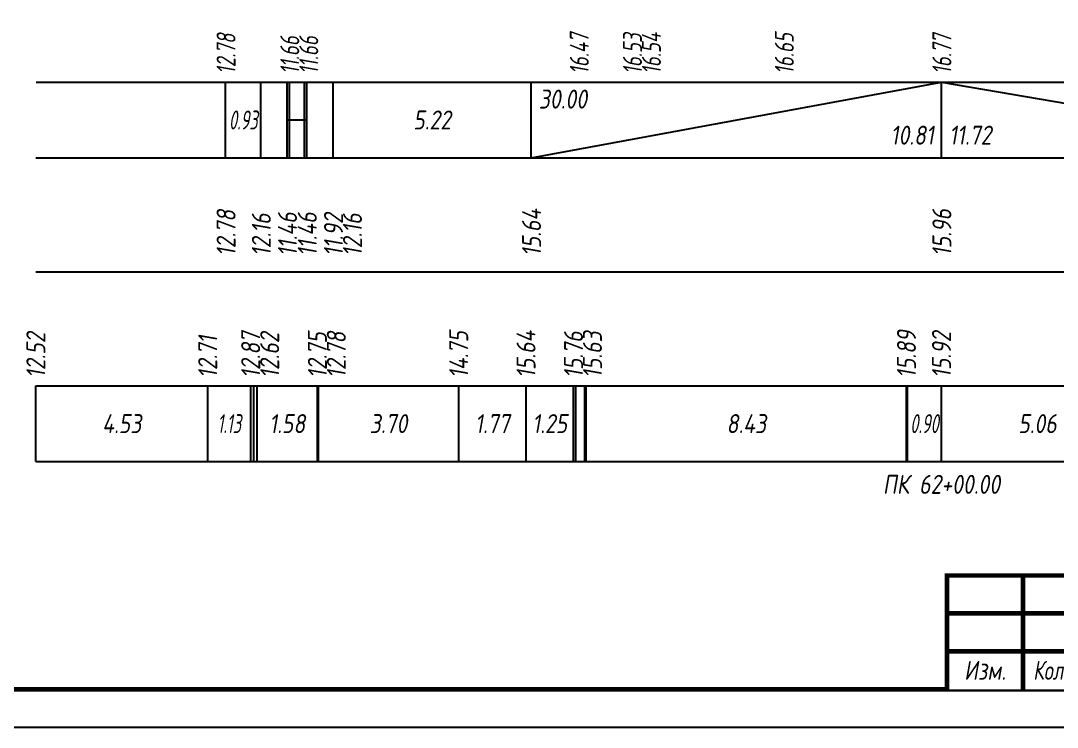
# Model space of a CAD drawing. Extents: x -717 to 1451, y -133302 to 233.
# Drawn here: x 78 to 214.5, y -97690.4 to -97597.3 of the extents above; entities that cross this region are included whole.
import ezdxf
from ezdxf.enums import TextEntityAlignment as Align

# ---------------------------------------------------------------- set-up
doc = ezdxf.new("R2010")
doc.units = 0
for name, color, linetype in [('Зарамочное оформление', 7, 'Continuous'), ('Код_510', 7, 'Continuous'), ('Код_514', 1, 'Continuous'), ('Код_516', 1, 'Continuous'), ('Подписи поперечников', 7, 'Continuous'), ('Таблица', 7, 'Continuous')]:
    doc.layers.add(name, color=color, linetype=linetype)
doc.styles.add('М', font='romand.shx', dxfattribs={"width": 0.8, "oblique": 10, "height": 2.5})

# ---------------------------------------------------------------- blocks, each defined once
blk = doc.blocks.new('Штамп')
at = {"linetype": 'Continuous'}
blk.add_wipeout([(199.95, -411.25), (384.95, -411.25), (384.95, -426.25), (199.95, -426.25)], dxfattribs=at).dxf.layer = 'Зарамочное оформление'
at = {"layer": 'Зарамочное оформление', "linetype": 'Continuous', "lineweight": -3, "const_width": 0.6, "flags": 128}
for points in [[(199.95, -426.25), (199.95, -411.25), (384.95, -411.25)], [(209.95, -411.25), (209.95, -426.25)], [(199.95, -416.25), (264.95, -416.25)], [(199.95, -421.25), (264.95, -421.25)]]:
    blk.add_lwpolyline(points, dxfattribs=at)
at = {"layer": 'Зарамочное оформление', "linetype": 'Continuous', "style": 'М', "oblique": 10}
for s, width, p in [('Изм.', 0.8, (204.95, -423.75)), ('Кол.уч.', 0.7, (214.95, -423.75))]:
    blk.add_text(s, height=2.5, dxfattribs=dict(at, width=width)).set_placement(p, align=Align.MIDDLE_CENTER)
blk = doc.blocks.new('шифр')
blk.add_blockref('Штамп', (0, -97319))

msp = doc.modelspace()

# ---------------------------------------------------------------- linework, layer by layer
at = {"flags": 128}
msp.add_lwpolyline([(-30.054, -97690.421), (389.946, -97690.421), (389.946, -97393.421), (-30.054, -97393.421)], close=True, dxfattribs=at)
at = {"const_width": 0.6, "flags": 128}
msp.add_lwpolyline([(-10.054, -97685.421), (384.946, -97685.421), (384.946, -97398.421), (-10.054, -97398.421)], close=True, dxfattribs=at)
at = {"layer": 'Код_510'}
for p, q in [((79.946, -97655.421), (79.946, -97645.421)), ((102.579, -97655.421), (102.579, -97645.421)), ((108.242, -97655.421), (108.242, -97645.421)), ((108.662, -97655.421), (108.662, -97645.421)), ((109.097, -97655.421), (109.097, -97645.421)), ((117.02, -97655.421), (117.02, -97645.421)), ((117.155, -97655.421), (117.155, -97645.421)), ((135.635, -97655.421), (135.635, -97645.421)), ((144.5, -97655.421), (144.5, -97645.421)), ((150.754, -97655.421), (150.754, -97645.421)), ((151.055, -97655.421), (151.055, -97645.421)), ((152.243, -97655.421), (152.243, -97645.421)), ((152.386, -97655.421), (152.386, -97645.421)), ((152.429, -97655.421), (152.429, -97645.421)), ((194.603, -97655.421), (194.603, -97645.421)), ((194.733, -97655.421), (194.733, -97645.421)), ((199.215, -97655.421), (199.215, -97645.421))]:
    msp.add_line(p, q, dxfattribs=at)
at = {"layer": 'Код_516'}
for p, q in [((104.946, -97615.421), (104.946, -97605.421)), ((109.59, -97615.421), (109.59, -97605.421)), ((109.59, -97615.421), (109.59, -97605.421)), ((113.037, -97615.421), (113.037, -97605.421)), ((113.34, -97615.421), (113.34, -97605.421)), ((115.34, -97615.421), (115.34, -97605.421)), ((115.643, -97615.421), (115.643, -97605.421)), ((119.09, -97615.421), (119.09, -97605.421)), ((119.09, -97615.421), (119.09, -97605.421)), ((145.178, -97615.421), (145.178, -97605.421)), ((145.178, -97615.421), (199.215, -97605.421)), ((199.215, -97615.421), (199.215, -97605.421)), ((199.215, -97605.421), (257.791, -97615.421)), ((113.037, -97610.421), (113.34, -97610.421)), ((113.34, -97610.421), (115.34, -97610.421)), ((115.34, -97610.421), (115.643, -97610.421))]:
    msp.add_line(p, q, dxfattribs=at)
at = {"layer": 'Таблица'}
for p, q in [((80, -97605.421), (307.832, -97605.421)), ((79.946, -97615.421), (307.778, -97615.421)), ((79.946, -97630.421), (307.778, -97630.421)), ((79.946, -97645.421), (307.778, -97645.421)), ((79.946, -97655.421), (307.778, -97655.421))]:
    msp.add_line(p, q, dxfattribs=at)

# ---------------------------------------------------------------- texts
at = {"layer": 'Код_510', "style": 'М', "oblique": 10, "width": 0.8}
for s, p in [('12.52', (79.946, -97644.421)), ('12.71', (102.579, -97644.421)), ('12.87', (108.242, -97644.421)), ('12.62', (110.742, -97644.421)), ('12.75', (117.02, -97644.421)), ('12.78', (119.52, -97644.421)), ('14.75', (135.635, -97644.421)), ('15.64', (144.5, -97644.421)), ('15.76', (150.754, -97644.421)), ('15.63', (153.254, -97644.421)), ('15.89', (194.603, -97644.421)), ('15.92', (199.215, -97644.421))]:
    msp.add_text(s, height=2.5, rotation=90, dxfattribs=at).set_placement(p, align=Align.MIDDLE_LEFT)
at = {"layer": 'Код_510', "style": 'М', "oblique": 10}
for s, width, p in [('4.53', 0.8, (91.262, -97650.421)), ('1.13', 0.6, (105.411, -97650.421)), ('1.58', 0.8, (113.059, -97650.421)), ('3.70', 0.8, (126.395, -97650.421)), ('1.77', 0.8, (140.067, -97650.421)), ('1.25', 0.8, (147.627, -97650.421)), ('8.43', 0.8, (173.516, -97650.421)), ('0.90', 0.6, (196.974, -97650.421)), ('5.06', 0.8, (211.858, -97650.421))]:
    msp.add_text(s, height=2.5, dxfattribs=dict(at, width=width)).set_placement(p, align=Align.MIDDLE_CENTER)
at = {"layer": 'Код_514', "style": 'М', "oblique": 10, "width": 0.7}
for s, p in [('12.78', (105, -97604.382)), ('11.66', (113.394, -97604.382)), ('11.66', (115.894, -97604.382)), ('16.47', (151.519, -97604.382)), ('16.53', (158.519, -97604.382)), ('16.54', (161.019, -97604.382)), ('16.65', (178.519, -97604.382)), ('16.77', (199.269, -97604.382))]:
    msp.add_text(s, height=2.5, rotation=90, dxfattribs=at).set_placement(p, align=Align.MIDDLE_LEFT)
at = {"layer": 'Код_516', "style": 'М', "oblique": 10, "width": 0.8}
msp.add_text('30.00', height=2.5, dxfattribs=at).set_placement((146.178, -97606.421), align=Align.TOP_LEFT)
at = {"layer": 'Код_516', "style": 'М', "oblique": 10}
for s, width, p in [('0.93', 0.6, (107.268, -97610.421)), ('5.22', 0.8, (132.134, -97610.421))]:
    msp.add_text(s, height=2.5, dxfattribs=dict(at, width=width)).set_placement(p, align=Align.MIDDLE_CENTER)
at = {"layer": 'Код_516', "style": 'М', "oblique": 10, "width": 0.8}
msp.add_text('10.81', height=2.5, dxfattribs=at).set_placement((198.215, -97614.421), align=Align.BOTTOM_RIGHT)
msp.add_text('11.72', height=2.5, dxfattribs=at).set_placement((200.215, -97614.421), align=Align.BOTTOM_LEFT)
for s, p in [('12.78', (105, -97628.371)), ('12.16', (109.644, -97628.371)), ('11.46', (113.092, -97628.371)), ('11.46', (115.697, -97628.371)), ('11.92', (119.144, -97628.371)), ('12.16', (121.644, -97628.371)), ('15.64', (145.232, -97628.371)), ('15.96', (199.269, -97628.371))]:
    msp.add_text(s, height=2.5, rotation=90, dxfattribs=at).set_placement(p, align=Align.MIDDLE_LEFT)
at = {"layer": 'Подписи поперечников', "style": 'М', "oblique": 10, "width": 0.8}
msp.add_text('ПК 62+00.00', height=2.5, dxfattribs=at).set_placement((199.215, -97660.421), align=Align.BOTTOM_CENTER)

# ---------------------------------------------------------------- next in the draw order: block references
msp.add_blockref('шифр', (0, 59.829))

doc.saveas('drawing.dxf')
